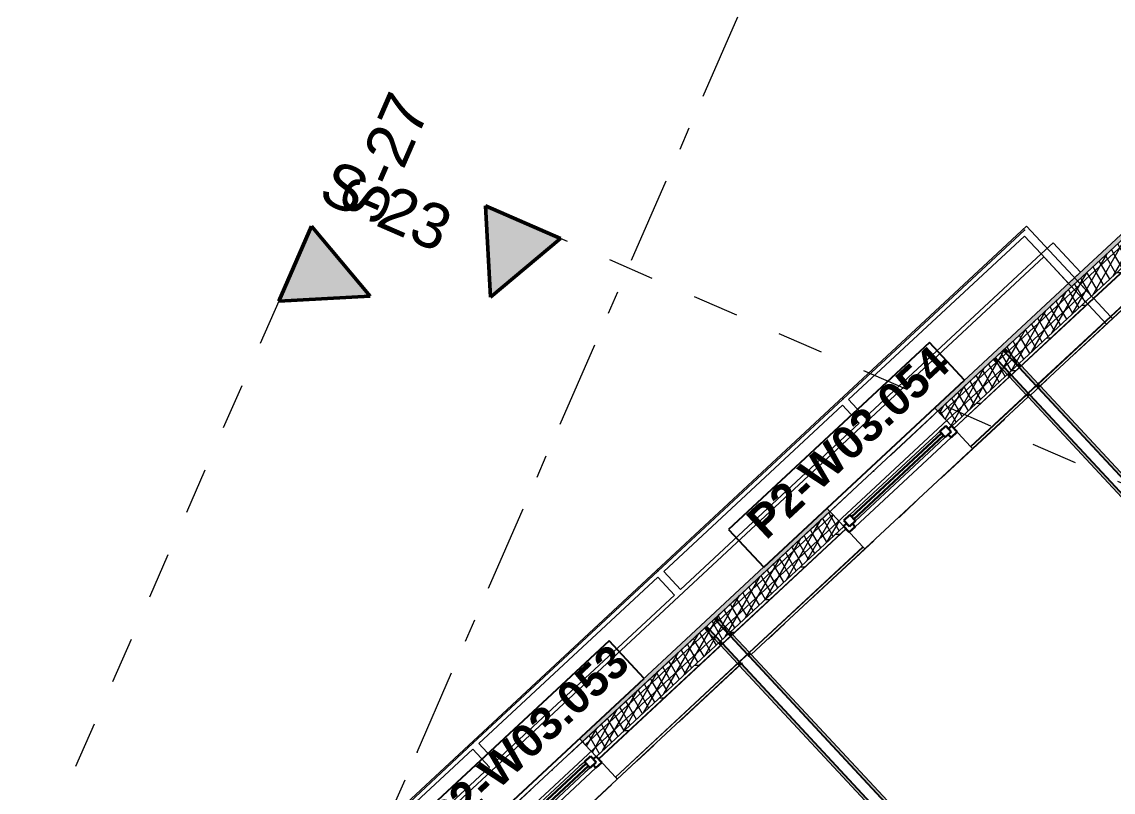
# Model space of a CAD drawing. Header units: millimetres. Extents: x -50172 to 90294, y -80883 to 25069.
# Drawn here: x -17362 to -10694, y -14177 to -9468 of the extents above; entities that cross this region are included whole.
import ezdxf
from ezdxf.enums import TextEntityAlignment as Align

# ---------------------------------------------------------------- set-up
doc = ezdxf.new("R2010")
doc.units = ezdxf.units.MM
doc.header["$MEASUREMENT"] = 0
for name, pattern in [('Dashed', [564.444447, 282.222223, -282.222223]), ('Dot & Dashed', [670.277762, 352.777767, -176.388884, 0, -141.111112]), ('Double Dashed', [1093.611073, 529.166651, -211.666656, 141.111112, -211.666656])]:
    doc.linetypes.add(name, pattern=pattern)
for name, color, linetype in [('A-25-M_Curtain_Wall', 7, 'Continuous'), ('A-25-M_Wall_Ext', 7, 'Continuous'), ('A-95-MC_Marker_Section_P2.Marker', 7, 'Continuous'), ('New_A-15-MG_Structural_Grid_Phase_2', 7, 'Continuous'), ('New_A-20-M_Floor_Slab', 7, 'Continuous'), ('New_A-25-M_Curtain_Wall', 7, 'Continuous'), ('New_A-25-M_Wall_Ext', 7, 'Continuous'), ('New_A-25-M_Wall_Int', 7, 'Continuous'), ('New_ArchiCAD Window Markers', 7, 'Continuous'), ('New_ArchiCAD Windows', 7, 'Continuous')]:
    doc.layers.add(name, color=color, linetype=linetype)
for name, color, linetype, lineweight, true_color in [('A-25-M_Curtain_Wall_Pen_No__69', 7, 'Continuous', 20, 0x606060), ('A-95-MC_Marker_Section_P2.Marker_Pen_No__25', 7, 'Continuous', 50, 0x2a2a2a), ('New_A-15-MG_Structural_Grid_Phase_2_Pen_No__222', 7, 'Continuous', 13, 0x65af33), ('New_A-25-M_Wall_Ext_Pen_No__107', 7, 'Continuous', 15, 0xa6a6a6), ('New_A-25-M_Wall_Int_Pen_No__107', 7, 'Continuous', 15, 0xa6a6a6), ('New_ArchiCAD Windows_Pen_No__23', 7, 'Continuous', 30, 0x2a2a2a)]:
    doc.layers.add(name, color=color, linetype=linetype, lineweight=lineweight, true_color=true_color)
for name, color, linetype, lineweight in [('A-25-M_Curtain_Wall_Pen_No__85', 8, 'Continuous', 20), ('A-25-M_Curtain_Wall_Pen_No__90', 8, 'Continuous', 20), ('A-25-M_Wall_Ext_Pen_No__87', 8, 'Continuous', 20), ('A-95-MC_Marker_Section_P2.Marker_Pen_No__1', 7, 'Continuous', 13), ('A-95-MC_Marker_Section_P2.Marker_Pen_No__6', 7, 'Continuous', 35), ('New_A-20-M_Floor_Slab_Pen_No__89', 8, 'Continuous', 20), ('New_A-25-M_Curtain_Wall_Pen_No__87', 8, 'Continuous', 20), ('New_A-25-M_Wall_Ext_Pen_No__1', 7, 'Continuous', 13), ('New_A-25-M_Wall_Ext_Pen_No__87', 8, 'Continuous', 20), ('New_A-25-M_Wall_Int_Pen_No__1', 7, 'Continuous', 13), ('New_ArchiCAD Window Markers_Pen_No__1', 7, 'Continuous', 13), ('New_ArchiCAD Window Markers_Pen_No__5', 7, 'Continuous', 25), ('New_ArchiCAD Windows_Pen_No__1', 7, 'Continuous', 13), ('New_ArchiCAD Windows_Pen_No__101', 252, 'Continuous', 15), ('New_ArchiCAD Windows_Pen_No__3', 7, 'Continuous', 18)]:
    doc.layers.add(name, color=color, linetype=linetype, lineweight=lineweight)
doc.styles.add('GENERATED_STYLE_1', font='')
doc.styles.add('GENERATED_STYLE_4', font='')
doc.styles.get('GENERATED_STYLE_1').set_extended_font_data('Arial', bold=True)
doc.styles.get('GENERATED_STYLE_4').set_extended_font_data('Swis721 BT')
doc.dimstyles.new('GENERATED_STYLE__2', dxfattribs={"dimtxt": 0.18, "dimasz": 273.6, "dimexe": 0.18, "dimexo": 0.0625, "dimgap": 0.09, "dimtad": 0, "dimtih": 1, "dimtoh": 1, "dimdec": 4, "dimzin": 0, "dimdsep": 46, "dimcen": 0.09, "dimadec": 0, "dimazin": 0, "dimtfac": 1, "dimtdec": 4, "dimtmove": 0, "dimatfit": 3, "dimldrblk": 'ARROWHEAD_5', "dimfxl": 1, "dimtolj": 1, "dimtzin": 0, "dimarcsym": 0})
pattern_1 = [(60, (0, 0), (-43.30127, 25), []), (120, (0, 0), (43.30127, 25), [])]
pattern_2 = [(0, (0, 0), (0, 200), [])]
pattern_3 = [(222.9401, (0, 0), (-117.9931, 126.7976), [0, -100]), (222.9401, (22.4, -97.46), (-117.9931, 126.7976), [0, -100])]

# ---------------------------------------------------------------- blocks, each defined once
blk = doc.blocks.new('Slab_3_1', base_point=(-21949.4, -20986.7))
at = {"layer": 'New_A-20-M_Floor_Slab_Pen_No__89', "linetype": 'Continuous', "flags": 128}
blk.add_lwpolyline([(2041.7, -22791.9), (9993.6, -4555.7), (6071.3, -2845.4), (6261, -2410.4), (4700.2, -1729.9), (4510.6, -2164.8), (4033.4, -1956.7), (2040.8, -6526.2), (-3151, -4262.3), (-10733.6, -11317.1), (-11116.4, -10905.7), (-21949.5, -20986.6)], dxfattribs=at)
blk = doc.blocks.new('Curtain Wall_12_1')
at = {"layer": 'New_A-25-M_Curtain_Wall_Pen_No__87', "linetype": 'Continuous'}
for p, q in [((-12346.3, -11775.6), (-11235.1, -10741.5)), ((-13475.9, -12826.8), (-12346.3, -11775.6)), ((-14605.5, -13878), (-13475.9, -12826.8)), ((-15735, -14929.1), (-14605.5, -13878))]:
    blk.add_line(p, q, dxfattribs=at)
for p in [(-11235.1, -10741.5), (-12346.3, -11775.6), (-13475.9, -12826.8), (-14605.5, -13878)]:
    blk.add_point(p, dxfattribs=at)
blk = doc.blocks.new('Wall_153_1', base_point=(-11371.5, -11445.3))
at = {"layer": 'New_A-25-M_Wall_Int_Pen_No__107', "linetype": 'Continuous', "lineweight": 0, "true_color": 0x535353}
for points in [[(-11153.8, -11705.8), (-8432, -14630.6), (-8429.8, -14628.6), (-11151.6, -11703.7)], [(-11202.8, -11751.4), (-8481.1, -14676.2), (-8478.9, -14674.2), (-11200.6, -11749.4)]]:
    blk.add_hatch(color=251, dxfattribs=at).paths.add_polyline_path(points)
at = {"layer": 'New_A-25-M_Wall_Int_Pen_No__107', "linetype": 'Continuous'}
for points in [[(-11151.6, -11703.7), (-8429.8, -14628.6), (-8418.8, -14618.3), (-11140.6, -11693.5)], [(-11213.8, -11761.6), (-8492.1, -14686.5), (-8481.1, -14676.2), (-11202.8, -11751.4)]]:
    blk.add_hatch(color=256, dxfattribs=at).paths.add_polyline_path(points)
at = {"layer": 'New_A-25-M_Wall_Int_Pen_No__1', "linetype": 'Continuous'}
for p, q in [((-11153.8, -11705.8), (-8432, -14630.6)), ((-11151.6, -11703.7), (-8429.8, -14628.6)), ((-11202.8, -11751.4), (-8481.1, -14676.2)), ((-11200.6, -11749.4), (-8478.9, -14674.2))]:
    blk.add_line(p, q, dxfattribs=at)
at = {"layer": 'New_A-25-M_Wall_Int_Pen_No__1', "linetype": 'Continuous', "flags": 128}
for points in [[(-8418.8, -14618.3), (-11140.6, -11693.5)], [(-11213.8, -11761.6), (-8492.1, -14686.5)]]:
    blk.add_lwpolyline(points, dxfattribs=at)
blk = doc.blocks.new('Wall_154_1', base_point=(-10256.4, -16328.2))
at = {"layer": 'New_A-25-M_Wall_Int_Pen_No__107', "linetype": 'Continuous'}
for points in [[(-10183.2, -16260.1), (-12904.9, -13335.3), (-12915.9, -13345.5), (-10194.2, -16270.3)], [(-10245.4, -16318), (-12967.1, -13393.2), (-12978.1, -13403.4), (-10256.4, -16328.2)]]:
    blk.add_hatch(color=256, dxfattribs=at).paths.add_polyline_path(points)
at = {"layer": 'New_A-25-M_Wall_Int_Pen_No__107', "linetype": 'Continuous', "lineweight": 0, "true_color": 0x535353}
for points in [[(-10243.2, -16315.9), (-12964.9, -13391.1), (-12967.1, -13393.2), (-10245.4, -16318)], [(-10194.2, -16270.3), (-12915.9, -13345.5), (-12918.1, -13347.5), (-10196.4, -16272.3)]]:
    blk.add_hatch(color=251, dxfattribs=at).paths.add_polyline_path(points)
at = {"layer": 'New_A-25-M_Wall_Int_Pen_No__1', "linetype": 'Continuous'}
for p, q in [((-10245.4, -16318), (-12967.1, -13393.2)), ((-10243.2, -16315.9), (-12964.9, -13391.1)), ((-10196.4, -16272.3), (-12918.1, -13347.5)), ((-10194.2, -16270.3), (-12915.9, -13345.5))]:
    blk.add_line(p, q, dxfattribs=at)
at = {"layer": 'New_A-25-M_Wall_Int_Pen_No__1', "linetype": 'Continuous', "flags": 128}
for points in [[(-10183.2, -16260.1), (-12904.9, -13335.3)], [(-12978.1, -13403.4), (-10256.4, -16328.2)]]:
    blk.add_lwpolyline(points, dxfattribs=at)
blk = doc.blocks.new('Wall_186_1', base_point=(-10892.5, -10999.6))
at = {"layer": 'New_A-25-M_Wall_Ext_Pen_No__87', "linetype": 'Continuous', "flags": 128}
for points in [[(-11060.3, -10819.3), (-11133.5, -10887.4)], [(-10892.5, -10999.6), (-11060.3, -10819.3)], [(-11133.5, -10887.4), (-10965.7, -11067.7)], [(-10965.7, -11067.7), (-10892.5, -10999.6)]]:
    blk.add_lwpolyline(points, dxfattribs=at)
blk = doc.blocks.new('Wall_188_1', base_point=(-11133.5, -10887.4))
at = {"layer": 'New_A-25-M_Curtain_Wall_Pen_No__87', "linetype": 'Continuous', "flags": 128}
for points in [[(-11235.6, -10777.6), (-12310.3, -11777.7)], [(-11133.5, -10887.4), (-11235.6, -10777.6)], [(-12208.1, -11887.5), (-11133.5, -10887.4)], [(-12310.3, -11777.7), (-12208.1, -11887.5)]]:
    blk.add_lwpolyline(points, dxfattribs=at)
blk = doc.blocks.new('Wall_189_1', base_point=(-12244.7, -11921.5))
at = {"layer": 'New_A-25-M_Curtain_Wall_Pen_No__87', "linetype": 'Continuous', "flags": 128}
for points in [[(-12346.9, -11811.7), (-13439.9, -12828.8)], [(-12244.7, -11921.5), (-12346.9, -11811.7)], [(-13337.7, -12938.6), (-12244.7, -11921.5)], [(-13439.9, -12828.8), (-13337.7, -12938.6)]]:
    blk.add_lwpolyline(points, dxfattribs=at)
blk = doc.blocks.new('Wall_190_1', base_point=(-13374.3, -12972.7))
at = {"layer": 'New_A-25-M_Curtain_Wall_Pen_No__87', "linetype": 'Continuous', "flags": 128}
for points in [[(-13476.5, -12862.9), (-14569.4, -13880)], [(-13374.3, -12972.7), (-13476.5, -12862.9)], [(-14467.3, -13989.8), (-13374.3, -12972.7)], [(-14569.4, -13880), (-14467.3, -13989.8)]]:
    blk.add_lwpolyline(points, dxfattribs=at)
blk = doc.blocks.new('Wall_191_1', base_point=(-14503.9, -14023.8))
at = {"layer": 'New_A-25-M_Curtain_Wall_Pen_No__87', "linetype": 'Continuous', "flags": 128}
for points in [[(-14606, -13914), (-15699, -14931.1)], [(-14503.9, -14023.8), (-14606, -13914)], [(-15596.8, -15040.9), (-14503.9, -14023.8)], [(-15699, -14931.1), (-15596.8, -15040.9)]]:
    blk.add_lwpolyline(points, dxfattribs=at)
blk = doc.blocks.new('Wall_419_1', base_point=(-34937.8, -33412.1))
at = {"layer": 'New_A-25-M_Wall_Ext_Pen_No__107', "linetype": 'Continuous'}
for points in [[(-11347.1, -11493.6), (-11336.1, -11483.4), (-11353.1, -11465.1), (-11364.1, -11475.3)], [(-11409.3, -11551.5), (-11398.3, -11541.3), (-11415.4, -11523), (-11426.4, -11533.2)], [(-11279, -11566.8), (-11268, -11556.6), (-11336.1, -11483.4), (-11347.1, -11493.6)], [(-11341.2, -11624.7), (-11330.2, -11614.5), (-11398.3, -11541.3), (-11409.3, -11551.5)], [(-11266.7, -11580), (-11255.7, -11569.8), (-11268, -11556.6), (-11279, -11566.8)], [(-11265.4, -11581.5), (-11254.4, -11571.3), (-11255.7, -11569.8), (-11266.7, -11580)], [(-11163.2, -11691.3), (-11152.2, -11681.1), (-11254.4, -11571.3), (-11265.4, -11581.5)], [(-11328.9, -11637.9), (-11318, -11627.7), (-11330.2, -11614.5), (-11341.2, -11624.7)], [(-11327.6, -11639.4), (-11316.6, -11629.2), (-11318, -11627.7), (-11328.9, -11637.9)], [(-11225.4, -11749.2), (-11214.4, -11739), (-11316.6, -11629.2), (-11327.6, -11639.4)], [(-11161.8, -11692.7), (-11150.8, -11682.5), (-11152.2, -11681.1), (-11163.2, -11691.3)], [(-11151.6, -11703.7), (-11140.6, -11693.5), (-11150.8, -11682.5), (-11161.8, -11692.7)], [(-11224, -11750.7), (-11213, -11740.4), (-11214.4, -11739), (-11225.4, -11749.2)], [(-11213.8, -11761.6), (-11202.8, -11751.4), (-11213, -11740.4), (-11224, -11750.7)], [(-13111.4, -13135.4), (-13100.4, -13125.2), (-13117.4, -13106.9), (-13128.4, -13117.1)], [(-13043.3, -13208.6), (-13032.3, -13198.4), (-13100.4, -13125.2), (-13111.4, -13135.4)], [(-13173.6, -13193.3), (-13162.6, -13183.1), (-13179.7, -13164.8), (-13190.6, -13175)], [(-13105.5, -13266.5), (-13094.5, -13256.3), (-13162.6, -13183.1), (-13173.6, -13193.3)], [(-13031, -13221.8), (-13020, -13211.6), (-13032.3, -13198.4), (-13043.3, -13208.6)], [(-13093.2, -13279.7), (-13082.2, -13269.5), (-13094.5, -13256.3), (-13105.5, -13266.5)], [(-13091.9, -13281.2), (-13080.9, -13270.9), (-13082.2, -13269.5), (-13093.2, -13279.7)], [(-13029.6, -13223.2), (-13018.7, -13213), (-13020, -13211.6), (-13031, -13221.8)], [(-12927.4, -13333.1), (-12916.5, -13322.8), (-13018.7, -13213), (-13029.6, -13223.2)], [(-12989.7, -13391), (-12978.7, -13380.7), (-13080.9, -13270.9), (-13091.9, -13281.2)], [(-12926.1, -13334.5), (-12915.1, -13324.3), (-12916.5, -13322.8), (-12927.4, -13333.1)], [(-12915.9, -13345.5), (-12904.9, -13335.3), (-12915.1, -13324.3), (-12926.1, -13334.5)], [(-12988.3, -13392.4), (-12977.3, -13382.2), (-12978.7, -13380.7), (-12989.7, -13391)], [(-12978.1, -13403.4), (-12967.1, -13393.2), (-12977.3, -13382.2), (-12988.3, -13392.4)]]:
    blk.add_hatch(color=256, dxfattribs=at).paths.add_polyline_path(points)
at = {"layer": 'New_A-25-M_Wall_Ext_Pen_No__107', "linetype": 'Continuous', "lineweight": 0, "true_color": 0x535353}
for points in [[(-11398.3, -11541.3), (-11396.1, -11539.3), (-11413.2, -11521), (-11415.4, -11523)], [(-11349.3, -11495.7), (-11347.1, -11493.6), (-11364.1, -11475.3), (-11366.3, -11477.4)], [(-11281.2, -11568.9), (-11279, -11566.8), (-11347.1, -11493.6), (-11349.3, -11495.7)], [(-11330.2, -11614.5), (-11328, -11612.5), (-11396.1, -11539.3), (-11398.3, -11541.3)], [(-11268.9, -11582.1), (-11266.7, -11580), (-11279, -11566.8), (-11281.2, -11568.9)], [(-11267.5, -11583.5), (-11265.4, -11581.5), (-11266.7, -11580), (-11268.9, -11582.1)], [(-11165.4, -11693.3), (-11163.2, -11691.3), (-11265.4, -11581.5), (-11267.5, -11583.5)], [(-11318, -11627.7), (-11315.8, -11625.7), (-11328, -11612.5), (-11330.2, -11614.5)], [(-11316.6, -11629.2), (-11314.4, -11627.1), (-11315.8, -11625.7), (-11318, -11627.7)], [(-11214.4, -11739), (-11212.2, -11736.9), (-11314.4, -11627.1), (-11316.6, -11629.2)], [(-11164, -11694.8), (-11161.8, -11692.7), (-11163.2, -11691.3), (-11165.4, -11693.3)], [(-11153.8, -11705.8), (-11151.6, -11703.7), (-11161.8, -11692.7), (-11164, -11694.8)], [(-11213, -11740.4), (-11210.9, -11738.4), (-11212.2, -11736.9), (-11214.4, -11739)], [(-11202.8, -11751.4), (-11200.6, -11749.4), (-11210.9, -11738.4), (-11213, -11740.4)], [(-13113.6, -13137.4), (-13111.4, -13135.4), (-13128.4, -13117.1), (-13130.6, -13119.1)], [(-13045.5, -13210.7), (-13043.3, -13208.6), (-13111.4, -13135.4), (-13113.6, -13137.4)], [(-13162.6, -13183.1), (-13160.4, -13181), (-13177.5, -13162.7), (-13179.7, -13164.8)], [(-13094.5, -13256.3), (-13092.3, -13254.3), (-13160.4, -13181), (-13162.6, -13183.1)], [(-13082.2, -13269.5), (-13080, -13267.4), (-13092.3, -13254.3), (-13094.5, -13256.3)], [(-13080.9, -13270.9), (-13078.7, -13268.9), (-13080, -13267.4), (-13082.2, -13269.5)], [(-12978.7, -13380.7), (-12976.5, -13378.7), (-13078.7, -13268.9), (-13080.9, -13270.9)], [(-13033.2, -13223.8), (-13031, -13221.8), (-13043.3, -13208.6), (-13045.5, -13210.7)], [(-13031.8, -13225.3), (-13029.6, -13223.2), (-13031, -13221.8), (-13033.2, -13223.8)], [(-12929.6, -13335.1), (-12927.4, -13333.1), (-13029.6, -13223.2), (-13031.8, -13225.3)], [(-12928.3, -13336.6), (-12926.1, -13334.5), (-12927.4, -13333.1), (-12929.6, -13335.1)], [(-12918.1, -13347.5), (-12915.9, -13345.5), (-12926.1, -13334.5), (-12928.3, -13336.6)], [(-12977.3, -13382.2), (-12975.1, -13380.2), (-12976.5, -13378.7), (-12978.7, -13380.7)], [(-12967.1, -13393.2), (-12964.9, -13391.1), (-12975.1, -13380.2), (-12977.3, -13382.2)]]:
    blk.add_hatch(color=251, dxfattribs=at).paths.add_polyline_path(points)
at = {"layer": 'A-25-M_Wall_Ext_Pen_No__87', "linetype": 'Continuous', "flags": 128}
for points in [[(-10910.7, -11053.4), (-11353.1, -11465.1)], [(-10910.7, -11053.4), (-10893.7, -11071.7)], [(-10893.7, -11071.7), (-10825.6, -11144.9)], [(-10825.6, -11144.9), (-10813.3, -11158.1)], [(-10813.3, -11158.1), (-10811.9, -11159.5)], [(-10811.9, -11159.5), (-10709.7, -11269.3)], [(-10709.7, -11269.3), (-10708.4, -11270.8)], [(-11140.6, -11693.5), (-10698.2, -11281.8)], [(-10708.4, -11270.8), (-10698.2, -11281.8)], [(-11426.4, -11533.2), (-13117.4, -13106.9)], [(-12904.9, -13335.3), (-11213.8, -11761.6)], [(-13190.6, -13175), (-14837.8, -14707.8)], [(-14625.2, -14936.2), (-12978.1, -13403.4)]]:
    blk.add_lwpolyline(points, dxfattribs=at)
at = {"layer": 'New_A-25-M_Wall_Ext_Pen_No__1', "linetype": 'Continuous'}
for p, q in [((-11336.1, -11483.4), (-11353.1, -11465.1)), ((-11426.4, -11533.2), (-11409.3, -11551.5)), ((-11415.4, -11523), (-11398.3, -11541.3)), ((-11396.1, -11539.3), (-11413.2, -11521)), ((-11349.3, -11495.7), (-11366.3, -11477.4)), ((-11347.1, -11493.6), (-11364.1, -11475.3)), ((-11281.2, -11568.9), (-11349.3, -11495.7)), ((-11279, -11566.8), (-11347.1, -11493.6)), ((-11268, -11556.6), (-11336.1, -11483.4)), ((-11409.3, -11551.5), (-11341.2, -11624.7)), ((-11398.3, -11541.3), (-11330.2, -11614.5)), ((-11328, -11612.5), (-11396.1, -11539.3)), ((-11268.9, -11582.1), (-11281.2, -11568.9)), ((-11266.7, -11580), (-11279, -11566.8)), ((-11267.5, -11583.5), (-11268.9, -11582.1)), ((-11255.7, -11569.8), (-11268, -11556.6)), ((-11165.4, -11693.3), (-11267.5, -11583.5)), ((-11265.4, -11581.5), (-11266.7, -11580)), ((-11163.2, -11691.3), (-11265.4, -11581.5)), ((-11254.4, -11571.3), (-11255.7, -11569.8)), ((-11152.2, -11681.1), (-11254.4, -11571.3)), ((-11341.2, -11624.7), (-11328.9, -11637.9)), ((-11330.2, -11614.5), (-11318, -11627.7)), ((-11328.9, -11637.9), (-11327.6, -11639.4)), ((-11315.8, -11625.7), (-11328, -11612.5)), ((-11327.6, -11639.4), (-11225.4, -11749.2)), ((-11318, -11627.7), (-11316.6, -11629.2)), ((-11316.6, -11629.2), (-11214.4, -11739)), ((-11314.4, -11627.1), (-11315.8, -11625.7)), ((-11212.2, -11736.9), (-11314.4, -11627.1)), ((-11164, -11694.8), (-11165.4, -11693.3)), ((-11153.8, -11705.8), (-11164, -11694.8)), ((-11161.8, -11692.7), (-11163.2, -11691.3)), ((-11151.6, -11703.7), (-11161.8, -11692.7)), ((-11150.8, -11682.5), (-11152.2, -11681.1)), ((-11140.6, -11693.5), (-11150.8, -11682.5)), ((-11225.4, -11749.2), (-11224, -11750.7)), ((-11224, -11750.7), (-11213.8, -11761.6)), ((-11214.4, -11739), (-11213, -11740.4)), ((-11213, -11740.4), (-11202.8, -11751.4)), ((-11210.9, -11738.4), (-11212.2, -11736.9)), ((-11200.6, -11749.4), (-11210.9, -11738.4)), ((-13130.6, -13119.1), (-13113.6, -13137.4)), ((-13111.4, -13135.4), (-13128.4, -13117.1)), ((-13100.4, -13125.2), (-13117.4, -13106.9)), ((-13043.3, -13208.6), (-13111.4, -13135.4)), ((-13032.3, -13198.4), (-13100.4, -13125.2)), ((-13190.6, -13175), (-13173.6, -13193.3)), ((-13179.7, -13164.8), (-13162.6, -13183.1)), ((-13177.5, -13162.7), (-13160.4, -13181)), ((-13173.6, -13193.3), (-13105.5, -13266.5)), ((-13162.6, -13183.1), (-13094.5, -13256.3)), ((-13160.4, -13181), (-13092.3, -13254.3)), ((-13113.6, -13137.4), (-13045.5, -13210.7)), ((-13020, -13211.6), (-13032.3, -13198.4)), ((-13105.5, -13266.5), (-13093.2, -13279.7)), ((-13094.5, -13256.3), (-13082.2, -13269.5)), ((-13092.3, -13254.3), (-13080, -13267.4)), ((-13082.2, -13269.5), (-13080.9, -13270.9)), ((-13080, -13267.4), (-13078.7, -13268.9)), ((-13078.7, -13268.9), (-12976.5, -13378.7)), ((-13045.5, -13210.7), (-13033.2, -13223.8)), ((-13031, -13221.8), (-13043.3, -13208.6)), ((-13033.2, -13223.8), (-13031.8, -13225.3)), ((-13031.8, -13225.3), (-12929.6, -13335.1)), ((-13029.6, -13223.2), (-13031, -13221.8)), ((-12927.4, -13333.1), (-13029.6, -13223.2)), ((-13018.7, -13213), (-13020, -13211.6)), ((-12916.5, -13322.8), (-13018.7, -13213)), ((-13093.2, -13279.7), (-13091.9, -13281.2)), ((-13091.9, -13281.2), (-12989.7, -13391)), ((-13080.9, -13270.9), (-12978.7, -13380.7)), ((-12929.6, -13335.1), (-12928.3, -13336.6)), ((-12928.3, -13336.6), (-12918.1, -13347.5)), ((-12926.1, -13334.5), (-12927.4, -13333.1)), ((-12915.9, -13345.5), (-12926.1, -13334.5)), ((-12915.1, -13324.3), (-12916.5, -13322.8)), ((-12904.9, -13335.3), (-12915.1, -13324.3)), ((-12989.7, -13391), (-12988.3, -13392.4)), ((-12988.3, -13392.4), (-12978.1, -13403.4)), ((-12978.7, -13380.7), (-12977.3, -13382.2)), ((-12977.3, -13382.2), (-12967.1, -13393.2)), ((-12976.5, -13378.7), (-12975.1, -13380.2)), ((-12975.1, -13380.2), (-12964.9, -13391.1))]:
    blk.add_line(p, q, dxfattribs=at)
blk = doc.blocks.new('Standard grid marker_23')
at = {"layer": 'New_A-15-MG_Structural_Grid_Phase_2_Pen_No__222', "linetype": 'Double Dashed'}
blk.add_line((2642.7, 0), (48997.9, 0), dxfattribs=at)
at = {"layer": 'New_A-15-MG_Structural_Grid_Phase_2_Pen_No__222', "style": 'GENERATED_STYLE_4'}
blk.add_attdef('AC_MarkerText_1', text='', height=350, rotation=113.5, dxfattribs=at).set_placement((-500, -1294.1), align=Align.MIDDLE_CENTER)
blk = doc.blocks.new('Beam_5_1', base_point=(-34630.1, -33125.7))
at = {"layer": 'A-25-M_Curtain_Wall_Pen_No__69', "linetype": 'Dot & Dashed'}
blk.add_line((-34630.1, -33125.7), (-10910.7, -11053.4), dxfattribs=at)
at = {"layer": 'A-25-M_Curtain_Wall_Pen_No__90', "linetype": 'Continuous'}
for p, q in [((-34942.9, -32791.2), (-11222.7, -10718.1)), ((-10856.6, -11111.5), (-11222.7, -10718.1)), ((-34575.8, -33183.7), (-10856.6, -11111.5))]:
    blk.add_line(p, q, dxfattribs=at)
blk = doc.blocks.new('ARROWHEAD_5')
at = {"color": 0, "linetype": 'Continuous', "lineweight": 0}
blk.add_line((0, 0), (-1, 0), dxfattribs=at)
blk.add_solid([(-1, 0.2679), (0, 0), (-1, -0.2679), (-1, 0.2679)], dxfattribs=at)
blk = doc.blocks.new('Wall_480_1', base_point=(-3348.9, -3979.7))
at = {"layer": 'New_A-25-M_Wall_Ext_Pen_No__107', "linetype": 'Continuous'}
blk.add_hatch(color=256, dxfattribs=at).paths.add_polyline_path([(-10165.6, -10323.2), (-10929.1, -11033.6), (-10910.7, -11053.4), (-10147.2, -10342.9)])
h = blk.add_hatch(dxfattribs=at)
h.set_pattern_fill('Batt_Insulation_0001', color=256, style=0, pattern_type=2)
h.set_pattern_definition(pattern_1)
h.paths.add_polyline_path([(-10147.2, -10342.9), (-10910.7, -11053.4), (-10893.7, -11071.7), (-10130.2, -10361.2)])
h = blk.add_hatch(dxfattribs=at)
h.set_pattern_fill('Batt_Insulation_0001', color=256, style=0, pattern_type=2)
h.set_pattern_definition(pattern_1)
h.paths.add_polyline_path([(-10130.2, -10361.2), (-10893.7, -11071.7), (-10825.5, -11144.9), (-10062.1, -10434.4)])
h = blk.add_hatch(dxfattribs=at)
h.set_pattern_fill('Plywood_0001', color=256, style=0, pattern_type=2)
h.set_pattern_definition(pattern_2)
h.paths.add_polyline_path([(-10062.1, -10434.4), (-10825.5, -11144.9), (-10813.3, -11158.1), (-10049.8, -10447.6)])
at = {"layer": 'New_A-25-M_Wall_Ext_Pen_No__107', "linetype": 'Continuous', "lineweight": 0, "true_color": 0x535353}
for points in [[(-10049.8, -10447.6), (-10813.3, -11158.1), (-10811.9, -11159.5), (-10048.5, -10449.1)], [(-9946.3, -10558.9), (-10709.7, -11269.3), (-10708.4, -11270.8), (-9944.9, -10560.4)]]:
    blk.add_hatch(color=251, dxfattribs=at).paths.add_polyline_path(points)
at = {"layer": 'New_A-25-M_Wall_Ext_Pen_No__107', "linetype": 'Continuous'}
h = blk.add_hatch(dxfattribs=at)
h.set_pattern_fill('Plaster_0001', color=256, style=0, pattern_type=2)
h.set_pattern_definition([(222.9404, (0, 0), (-117.9937, 126.797), [0, -100]), (222.9404, (22.4, -97.46), (-117.9937, 126.797), [0, -100])])
h.paths.add_polyline_path([(-9944.9, -10560.4), (-10708.4, -11270.8), (-10698.2, -11281.8), (-9934.7, -10571.3)])
at = {"layer": 'New_A-25-M_Wall_Ext_Pen_No__1', "linetype": 'Continuous'}
for p, q in [((-10147.2, -10342.9), (-10910.7, -11053.4)), ((-10130.2, -10361.2), (-10893.7, -11071.7)), ((-10062.1, -10434.4), (-10825.5, -11144.9)), ((-10049.8, -10447.6), (-10813.3, -11158.1)), ((-10048.5, -10449.1), (-10811.9, -11159.5)), ((-9946.3, -10558.9), (-10709.7, -11269.3)), ((-9944.9, -10560.4), (-10708.4, -11270.8))]:
    blk.add_line(p, q, dxfattribs=at)
at = {"layer": 'New_A-25-M_Wall_Ext_Pen_No__1', "linetype": 'Continuous', "flags": 128}
for points in [[(-10165.6, -10323.2), (-10929.1, -11033.6)], [(-10698.2, -11281.8), (-9934.7, -10571.3)]]:
    blk.add_lwpolyline(points, dxfattribs=at)
blk = doc.blocks.new('Window 19_6')
at = {"layer": 'New_ArchiCAD Windows_Pen_No__1', "linetype": 'Continuous'}
for p, q in [((-300, 150), (-300, 123)), ((300, 123), (300, 150)), ((-300, 123), (-300, 98)), ((-300, 98), (-300, 0)), ((300, 98), (300, 123)), ((300, 0), (300, 98)), ((-300, 0), (-300, -2)), ((-300, -2), (-300, -20)), ((-300, -20), (-300, -22)), ((-300, -22), (-300, -172)), ((300, -2), (300, 0)), ((300, -20), (300, -2)), ((300, -22), (300, -20)), ((300, -172), (300, -22)), ((-300, -172), (-300, -174)), ((-300, -174), (-300, -189)), ((300, -174), (300, -172)), ((300, -189), (300, -174))]:
    blk.add_line(p, q, dxfattribs=at)
at = {"layer": 'New_ArchiCAD Windows_Pen_No__101', "linetype": 'Continuous'}
for p, q in [((-213.5, 25), (-225, 25)), ((225, 25), (-181.1, 25)), ((-250, -50), (250, -50)), ((225, -25), (-181.1, -25))]:
    blk.add_line(p, q, dxfattribs=at)
at = {"layer": 'New_ArchiCAD Windows_Pen_No__23', "linetype": 'Continuous'}
for p, q in [((-275, 25), (-275, -25)), ((-225, 25), (-275, 25)), ((-225, -25), (-225, 25)), ((225, 10), (-225, 10)), ((225, 25), (225, -25)), ((275, 25), (225, 25)), ((275, -25), (275, 25)), ((-300, 0), (-300, -50)), ((-275, 0), (-300, 0)), ((-300, -50), (-250, -50)), ((-275, -25), (-225, -25)), ((-250, -50), (-250, -25)), ((-225, -10), (225, -10)), ((225, -25), (275, -25)), ((250, -25), (250, -50)), ((250, -50), (300, -50)), ((300, 0), (275, 0)), ((300, -50), (300, 0))]:
    blk.add_line(p, q, dxfattribs=at)
at = {"layer": 'New_ArchiCAD Windows_Pen_No__3', "linetype": 'Continuous'}
for p, q in [((-213.5, 25), (-181.1, 25)), ((-225, -25), (-181.1, -25))]:
    blk.add_line(p, q, dxfattribs=at)
blk = doc.blocks.new('Window Stamp 18_9')
at = {"layer": 'New_ArchiCAD Window Markers_Pen_No__5', "linetype": 'Continuous'}
for p, q in [((838.5, -339), (-838.5, -339)), ((-838.5, -339), (-838.5, -653.3)), ((838.5, -339), (-838.5, -339)), ((838.5, -653.3), (838.5, -339)), ((-838.5, -653.3), (838.5, -653.3))]:
    blk.add_line(p, q, dxfattribs=at)
at = {"layer": 'New_ArchiCAD Window Markers_Pen_No__1', "style": 'GENERATED_STYLE_1'}
blk.add_attdef('AC_WIDO_ID', text='', height=200, rotation=180, dxfattribs=at).set_placement((762.3, -273.8), align=Align.BOTTOM_LEFT)
blk = doc.blocks.new('Window 19_18')
at = {"layer": 'New_ArchiCAD Windows_Pen_No__1', "linetype": 'Continuous'}
for p, q in [((-450, 150), (-450, 123)), ((450, 123), (450, 150)), ((-450, 123), (-450, 98)), ((-450, 98), (-450, 0)), ((450, 98), (450, 123)), ((450, 0), (450, 98)), ((-450, 0), (-450, -2)), ((-450, -2), (-450, -20)), ((-450, -20), (-450, -22)), ((-450, -22), (-450, -172)), ((450, -2), (450, 0)), ((450, -20), (450, -2)), ((450, -22), (450, -20)), ((450, -172), (450, -22)), ((-450, -172), (-450, -174)), ((-450, -174), (-450, -189)), ((450, -174), (450, -172)), ((450, -189), (450, -174))]:
    blk.add_line(p, q, dxfattribs=at)
at = {"layer": 'New_ArchiCAD Windows_Pen_No__101', "linetype": 'Continuous'}
for p, q in [((-342, 25), (-373.9, 25)), ((375, 25), (-290.9, 25)), ((-400, -50), (400, -50)), ((375, -25), (-279.9, -25))]:
    blk.add_line(p, q, dxfattribs=at)
at = {"layer": 'New_ArchiCAD Windows_Pen_No__23', "linetype": 'Continuous'}
for p, q in [((-425, 25), (-425, -25)), ((-375, 25), (-425, 25)), ((-375, -25), (-375, 25)), ((375, 10), (-375, 10)), ((375, 25), (375, -25)), ((425, 25), (375, 25)), ((425, -25), (425, 25)), ((-450, 0), (-450, -50)), ((-425, 0), (-450, 0)), ((-450, -50), (-400, -50)), ((-425, -25), (-375, -25)), ((-400, -50), (-400, -25)), ((-375, -10), (375, -10)), ((375, -25), (425, -25)), ((400, -25), (400, -50)), ((400, -50), (450, -50)), ((450, 0), (425, 0)), ((450, -50), (450, 0))]:
    blk.add_line(p, q, dxfattribs=at)
at = {"layer": 'New_ArchiCAD Windows_Pen_No__3', "linetype": 'Continuous'}
for p, q in [((-375, 25), (-373.9, 25)), ((-342, 25), (-290.9, 25)), ((-375, -25), (-279.9, -25))]:
    blk.add_line(p, q, dxfattribs=at)
blk = doc.blocks.new('Window Stamp 18_17')
at = {"layer": 'New_ArchiCAD Window Markers_Pen_No__5', "linetype": 'Continuous'}
for p, q in [((978, -339), (-699, -339)), ((-699, -339), (-699, -653.3)), ((978, -339), (-699, -339)), ((978, -653.3), (978, -339)), ((-699, -653.3), (978, -653.3))]:
    blk.add_line(p, q, dxfattribs=at)
at = {"layer": 'New_ArchiCAD Window Markers_Pen_No__1', "style": 'GENERATED_STYLE_1'}
blk.add_attdef('AC_WIDO_ID', text='', height=200, rotation=180, dxfattribs=at).set_placement((901.8, -273.8), align=Align.BOTTOM_LEFT)
blk = doc.blocks.new('Wall_481_1', base_point=(-10929.1, -11033.6))
at = {"layer": 'New_A-25-M_Wall_Ext_Pen_No__107', "linetype": 'Continuous'}
for points in [[(-10929.1, -11033.6), (-11783.7, -11828.9), (-11765.3, -11848.7), (-10910.7, -11053.4)], [(-11151.6, -11703.7), (-11140.6, -11693.5), (-11150.8, -11682.5), (-11161.8, -11692.7)], [(-11213.8, -11761.6), (-11202.8, -11751.4), (-11213, -11740.4), (-11224, -11750.7)], [(-12442.6, -12442), (-13954.3, -13848.8), (-13935.9, -13868.5), (-12424.2, -12461.8)], [(-12915.9, -13345.5), (-12904.9, -13335.3), (-12915.1, -13324.3), (-12926.1, -13334.5)], [(-12978.1, -13403.4), (-12967.1, -13393.2), (-12977.3, -13382.2), (-12988.3, -13392.4)]]:
    blk.add_hatch(color=256, dxfattribs=at).paths.add_polyline_path(points)
h = blk.add_hatch(dxfattribs=at)
h.set_pattern_fill('Batt_Insulation_0001', color=256, style=0, pattern_type=2)
h.set_pattern_definition(pattern_1)
h.paths.add_polyline_path([(-10910.7, -11053.4), (-11765.3, -11848.7), (-11748.3, -11867), (-10893.7, -11071.7)])
h = blk.add_hatch(dxfattribs=at)
h.set_pattern_fill('Batt_Insulation_0001', color=256, style=0, pattern_type=2)
h.set_pattern_definition(pattern_1)
h.paths.add_polyline_path([(-10893.7, -11071.7), (-11748.3, -11867), (-11680.2, -11940.2), (-10825.5, -11144.9)])
h = blk.add_hatch(dxfattribs=at)
h.set_pattern_fill('Plywood_0001', color=256, style=0, pattern_type=2)
h.set_pattern_definition(pattern_2)
h.paths.add_polyline_path([(-10825.5, -11144.9), (-11680.2, -11940.2), (-11667.9, -11953.4), (-10813.3, -11158.1)])
at = {"layer": 'New_A-25-M_Wall_Ext_Pen_No__107', "linetype": 'Continuous', "lineweight": 0, "true_color": 0x535353}
for points in [[(-10813.3, -11158.1), (-11667.9, -11953.4), (-11666.6, -11954.8), (-10811.9, -11159.5)], [(-11210.9, -11738.4), (-10708.4, -11270.8), (-10709.7, -11269.3), (-11212.2, -11736.9)], [(-11153.8, -11705.8), (-11151.6, -11703.7), (-11161.8, -11692.7), (-11164, -11694.8)], [(-11214.4, -11739), (-11564.4, -12064.6), (-11563, -12066.1), (-11213, -11740.4)], [(-11213, -11740.4), (-11210.9, -11738.4), (-11212.2, -11736.9), (-11214.4, -11739)], [(-11202.8, -11751.4), (-11200.6, -11749.4), (-11210.9, -11738.4), (-11213, -11740.4)], [(-12326.8, -12566.5), (-13838.5, -13973.2), (-13837.1, -13974.7), (-12325.4, -12567.9)], [(-12975.1, -13380.2), (-12221.9, -12679.2), (-12223.2, -12677.7), (-12976.5, -13378.7)], [(-12918.1, -13347.5), (-12915.9, -13345.5), (-12926.1, -13334.5), (-12928.3, -13336.6)], [(-12978.7, -13380.7), (-13735, -14084.5), (-13733.6, -14086), (-12977.3, -13382.2)], [(-12977.3, -13382.2), (-12975.1, -13380.2), (-12976.5, -13378.7), (-12978.7, -13380.7)], [(-12967.1, -13393.2), (-12964.9, -13391.1), (-12975.1, -13380.2), (-12977.3, -13382.2)]]:
    blk.add_hatch(color=251, dxfattribs=at).paths.add_polyline_path(points)
at = {"layer": 'New_A-25-M_Wall_Ext_Pen_No__107', "linetype": 'Continuous'}
h = blk.add_hatch(dxfattribs=at)
h.set_pattern_fill('Plaster_0001', color=256, style=0, pattern_type=2)
h.set_pattern_definition(pattern_3)
h.paths.add_polyline_path([(-11140.6, -11693.5), (-10698.2, -11281.8), (-10708.4, -11270.8), (-11150.8, -11682.5)])
h = blk.add_hatch(dxfattribs=at)
h.set_pattern_fill('Plaster_0001', color=256, style=0, pattern_type=2)
h.set_pattern_definition(pattern_3)
h.paths.add_polyline_path([(-11224, -11750.7), (-11563, -12066.1), (-11552.8, -12077.1), (-11213.8, -11761.6)])
h = blk.add_hatch(dxfattribs=at)
h.set_pattern_fill('Batt_Insulation_0001', color=256, style=0, pattern_type=2)
h.set_pattern_definition(pattern_1)
h.paths.add_polyline_path([(-12424.2, -12461.8), (-13935.9, -13868.5), (-13918.9, -13886.8), (-12407.2, -12480.1)])
h = blk.add_hatch(dxfattribs=at)
h.set_pattern_fill('Batt_Insulation_0001', color=256, style=0, pattern_type=2)
h.set_pattern_definition(pattern_1)
h.paths.add_polyline_path([(-12407.2, -12480.1), (-13918.9, -13886.8), (-13850.8, -13960), (-12339, -12553.3)])
h = blk.add_hatch(dxfattribs=at)
h.set_pattern_fill('Plywood_0001', color=256, style=0, pattern_type=2)
h.set_pattern_definition(pattern_2)
h.paths.add_polyline_path([(-12339, -12553.3), (-13850.8, -13960), (-13838.5, -13973.2), (-12326.8, -12566.5)])
h = blk.add_hatch(dxfattribs=at)
h.set_pattern_fill('Plaster_0001', color=256, style=0, pattern_type=2)
h.set_pattern_definition(pattern_3)
h.paths.add_polyline_path([(-12904.9, -13335.3), (-12211.7, -12690.2), (-12221.9, -12679.2), (-12915.1, -13324.3)])
h = blk.add_hatch(dxfattribs=at)
h.set_pattern_fill('Plaster_0001', color=256, style=0, pattern_type=2)
h.set_pattern_definition(pattern_3)
h.paths.add_polyline_path([(-12988.3, -13392.4), (-13733.6, -14086), (-13723.4, -14096.9), (-12978.1, -13403.4)])
at = {"layer": 'New_A-25-M_Wall_Ext_Pen_No__1', "linetype": 'Continuous'}
for p, q in [((-10910.7, -11053.4), (-11765.3, -11848.7)), ((-10893.7, -11071.7), (-11748.3, -11867)), ((-10825.5, -11144.9), (-11680.2, -11940.2)), ((-10813.3, -11158.1), (-11667.9, -11953.4)), ((-10811.9, -11159.5), (-11666.6, -11954.8)), ((-10709.7, -11269.3), (-11212.2, -11736.9)), ((-10708.4, -11270.8), (-11150.8, -11682.5)), ((-11164, -11694.8), (-11210.9, -11738.4)), ((-11153.8, -11705.8), (-11164, -11694.8)), ((-11150.8, -11682.5), (-11161.8, -11692.7)), ((-11151.6, -11703.7), (-11161.8, -11692.7)), ((-11140.6, -11693.5), (-11150.8, -11682.5)), ((-11214.4, -11739), (-11564.4, -12064.6)), ((-11224, -11750.7), (-11563, -12066.1)), ((-11213, -11740.4), (-11224, -11750.7)), ((-11224, -11750.7), (-11213.8, -11761.6)), ((-11212.2, -11736.9), (-11214.4, -11739)), ((-11213, -11740.4), (-11202.8, -11751.4)), ((-11200.6, -11749.4), (-11210.9, -11738.4)), ((-12424.2, -12461.8), (-13935.9, -13868.5)), ((-12407.2, -12480.1), (-13918.9, -13886.8)), ((-12339, -12553.3), (-13850.8, -13960)), ((-12326.8, -12566.5), (-13838.5, -13973.2)), ((-12325.4, -12567.9), (-13837.1, -13974.7)), ((-12223.2, -12677.7), (-12976.5, -13378.7)), ((-12221.9, -12679.2), (-12915.1, -13324.3)), ((-12928.3, -13336.6), (-12975.1, -13380.2)), ((-12918.1, -13347.5), (-12928.3, -13336.6)), ((-12915.1, -13324.3), (-12926.1, -13334.5)), ((-12915.9, -13345.5), (-12926.1, -13334.5)), ((-12904.9, -13335.3), (-12915.1, -13324.3)), ((-12978.7, -13380.7), (-13735, -14084.5)), ((-12988.3, -13392.4), (-13733.6, -14086)), ((-12977.3, -13382.2), (-12988.3, -13392.4)), ((-12988.3, -13392.4), (-12978.1, -13403.4)), ((-12976.5, -13378.7), (-12978.7, -13380.7)), ((-12977.3, -13382.2), (-12967.1, -13393.2)), ((-12964.9, -13391.1), (-12975.1, -13380.2))]:
    blk.add_line(p, q, dxfattribs=at)
at = {"layer": 'New_A-25-M_Wall_Ext_Pen_No__1', "linetype": 'Continuous', "flags": 128}
for points in [[(-10929.1, -11033.6), (-11783.7, -11828.9)], [(-11140.6, -11693.5), (-10698.2, -11281.8)], [(-11552.8, -12077.1), (-11213.8, -11761.6)], [(-12442.6, -12442), (-13954.3, -13848.8)], [(-12904.9, -13335.3), (-12211.7, -12690.2)], [(-13723.4, -14096.9), (-12978.1, -13403.4)]]:
    blk.add_lwpolyline(points, dxfattribs=at)
at = {"layer": 'New_ArchiCAD Window Markers'}
ref = blk.add_blockref('Window Stamp 18_17', (-11882.2, -12383.6), dxfattribs=dict(at, rotation=222.9401050489002))
ref.add_attrib('AC_WIDO_ID', 'P2-W03.054', dxfattribs={"layer": 'New_ArchiCAD Window Markers_Pen_No__1', "color": 7, "height": 200, "rotation": 42.94011, "style": 'GENERATED_STYLE_1'}).set_placement((-12773.4, -12684.6), align=Align.BOTTOM_LEFT)
ref = blk.add_blockref('Window Stamp 18_9', (-13943, -14301.3), dxfattribs=dict(at, rotation=222.9401050489002))
ref.add_attrib('AC_WIDO_ID', 'P2-W03.053', dxfattribs={"layer": 'New_ArchiCAD Window Markers_Pen_No__1', "color": 7, "height": 200, "rotation": 42.94011, "style": 'GENERATED_STYLE_1'}).set_placement((-14732, -14507.2), align=Align.BOTTOM_LEFT)
at = {"layer": 'New_ArchiCAD Windows', "color": 251, "linetype": 'Continuous', "lineweight": 20, "true_color": 0x606060, "xscale": -1, "zscale": 1000, "rotation": 42.94010504890028}
for name, p in [('Window 19_18', (-12011, -12245.3)), ('Window 19_6', (-14071.7, -14162.9))]:
    blk.add_blockref(name, p, dxfattribs=at)
blk = doc.blocks.new('Standard grid marker_40')
at = {"layer": 'New_A-15-MG_Structural_Grid_Phase_2_Pen_No__222', "linetype": 'Double Dashed'}
for p, q in [((18746, 0), (39496.4, 0)), ((39496.4, 0), (58242.4, 0))]:
    blk.add_line(p, q, dxfattribs=at)
blk.add_point((39496.4, 0), dxfattribs=at)
blk.add_point((39496.4, 0), dxfattribs=at)
at = {"layer": 'New_A-15-MG_Structural_Grid_Phase_2_Pen_No__222', "style": 'GENERATED_STYLE_4'}
for tag, p in [('AC_MarkerText_1_0', (-500, 41.2)), ('AC_MarkerText_1_1', (58742.4, 41.2))]:
    blk.add_attdef(tag, text='', height=350, rotation=270, dxfattribs=at).set_placement(p, align=Align.MIDDLE_CENTER)
blk = doc.blocks.new('Cutting Plane_3_1', base_point=(15693.3, -23770.8))
at = {"layer": 'A-95-MC_Marker_Section_P2.Marker_Pen_No__25', "linetype": 'Continuous'}
blk.add_hatch(color=256, dxfattribs=at).paths.add_polyline_path([(-14528.5, -10592.7), (-14070.1, -10792.5), (-14499.2, -11150.9)])
at = {"layer": 'A-95-MC_Marker_Section_P2.Marker_Pen_No__1', "linetype": 'Dashed'}
blk.add_line((15464.1, -23670.9), (-14070.1, -10792.5), dxfattribs=at)
at = {"layer": 'A-95-MC_Marker_Section_P2.Marker_Pen_No__25', "linetype": 'Continuous'}
for p, q in [((-14499.2, -11150.9), (-14528.5, -10592.7)), ((-14528.5, -10592.7), (-14070.1, -10792.5)), ((-14070.1, -10792.5), (-14499.2, -11150.9))]:
    blk.add_line(p, q, dxfattribs=at)
at = {"layer": 'A-95-MC_Marker_Section_P2.Marker_Pen_No__6', "insert": (-14819.1, -10883.9), "char_height": 275, "attachment_point": 9, "rotation": 336.44041, "style": 'GENERATED_STYLE_4'}
blk.add_mtext('\\A1;{\\fSwis721 BT|b0|i0|c0|p34;S-23}', dxfattribs=at)
blk = doc.blocks.new('Cutting Plane_7_1', base_point=(-15692.4, -10945.9))
at = {"layer": 'A-95-MC_Marker_Section_P2.Marker_Pen_No__25', "linetype": 'Continuous'}
blk.add_hatch(color=256, dxfattribs=at).paths.add_polyline_path([(-15592.4, -10716.7), (-15792.3, -11175), (-15234, -11145.7)])
at = {"layer": 'A-95-MC_Marker_Section_P2.Marker_Pen_No__1', "linetype": 'Dashed'}
blk.add_line((-15792.3, -11175), (-22371.9, -26264.1), dxfattribs=at)
at = {"layer": 'A-95-MC_Marker_Section_P2.Marker_Pen_No__25', "linetype": 'Continuous'}
for p, q in [((-15592.4, -10716.7), (-15792.3, -11175)), ((-15234, -11145.7), (-15592.4, -10716.7)), ((-15792.3, -11175), (-15234, -11145.7))]:
    blk.add_line(p, q, dxfattribs=at)
at = {"layer": 'A-95-MC_Marker_Section_P2.Marker_Pen_No__6', "insert": (-15181.3, -10732.3), "char_height": 275, "attachment_point": 7, "rotation": 66.44041, "style": 'GENERATED_STYLE_4'}
blk.add_mtext('\\A1;{\\fSwis721 BT|b0|i0|c0|p34;S-27}', dxfattribs=at)

msp = doc.modelspace()

# ---------------------------------------------------------------- block references
at = {"layer": 'A-25-M_Curtain_Wall', "color": 8, "lineweight": 20}
msp.add_blockref('Beam_5_1', (-34630.1, -33125.7), dxfattribs=at)
at = {"layer": 'A-25-M_Wall_Ext', "color": 250, "lineweight": 50, "true_color": 0x2a2a2a}
msp.add_blockref('Wall_419_1', (-34937.8, -33412.1), dxfattribs=at)
at = {"layer": 'A-95-MC_Marker_Section_P2.Marker'}
for name, p in [('Cutting Plane_7_1', (-15692.4, -10945.9)), ('Cutting Plane_3_1', (15693.3, -23770.8))]:
    msp.add_blockref(name, p, dxfattribs=at)
at = {"layer": 'New_A-15-MG_Structural_Grid_Phase_2', "color": 8, "linetype": 'Continuous', "lineweight": 15, "zscale": 1000}
for name, p, rotation in [('Standard grid marker_40', (-30734.1, -50137), 66.44041158399293), ('Standard grid marker_23', (3387.7, 1823.7), 222.9404146370858)]:
    msp.add_blockref(name, p, dxfattribs=dict(at, rotation=rotation))
at = {"layer": 'New_A-20-M_Floor_Slab', "color": 8, "linetype": 'Continuous', "lineweight": 20}
msp.add_blockref('Slab_3_1', (-21949.4, -20986.7), dxfattribs=at)
at = {"layer": 'New_A-25-M_Curtain_Wall', "linetype": 'Continuous', "lineweight": 0}
msp.add_blockref('Curtain Wall_12_1', (0, 0), dxfattribs=at)
at = {"layer": 'New_A-25-M_Curtain_Wall', "color": 250, "lineweight": 50, "true_color": 0x2a2a2a}
for name, p in [('Wall_188_1', (-11133.5, -10887.4)), ('Wall_189_1', (-12244.7, -11921.5)), ('Wall_190_1', (-13374.3, -12972.7)), ('Wall_191_1', (-14503.9, -14023.8))]:
    msp.add_blockref(name, p, dxfattribs=at)
at = {"layer": 'New_A-25-M_Wall_Ext', "color": 250, "lineweight": 50, "true_color": 0x2a2a2a}
for name, p in [('Wall_480_1', (-3348.9, -3979.7)), ('Wall_186_1', (-10892.5, -10999.6)), ('Wall_481_1', (-10929.1, -11033.6))]:
    msp.add_blockref(name, p, dxfattribs=at)
at = {"layer": 'New_A-25-M_Wall_Int', "color": 250, "lineweight": 50, "true_color": 0x2a2a2a}
for name, p in [('Wall_153_1', (-11371.5, -11445.3)), ('Wall_154_1', (-10256.4, -16328.2))]:
    msp.add_blockref(name, p, dxfattribs=at)

# ---------------------------------------------------------------- leaders
at = {"layer": 'A-25-M_Curtain_Wall_Pen_No__85', "linetype": 'Continuous', "annotation_type": 0, "has_hookline": 1, "hookline_direction": 0, "text_width": 1535.7, "horizontal_direction": (0.731425, 0.681922, 0)}
msp.add_leader([(-9847.2, -10224.9), (-10711.1, -9296.6), (-9341.4, -7994.2)], dimstyle='GENERATED_STYLE__2', dxfattribs=at)

doc.saveas('drawing.dxf')
